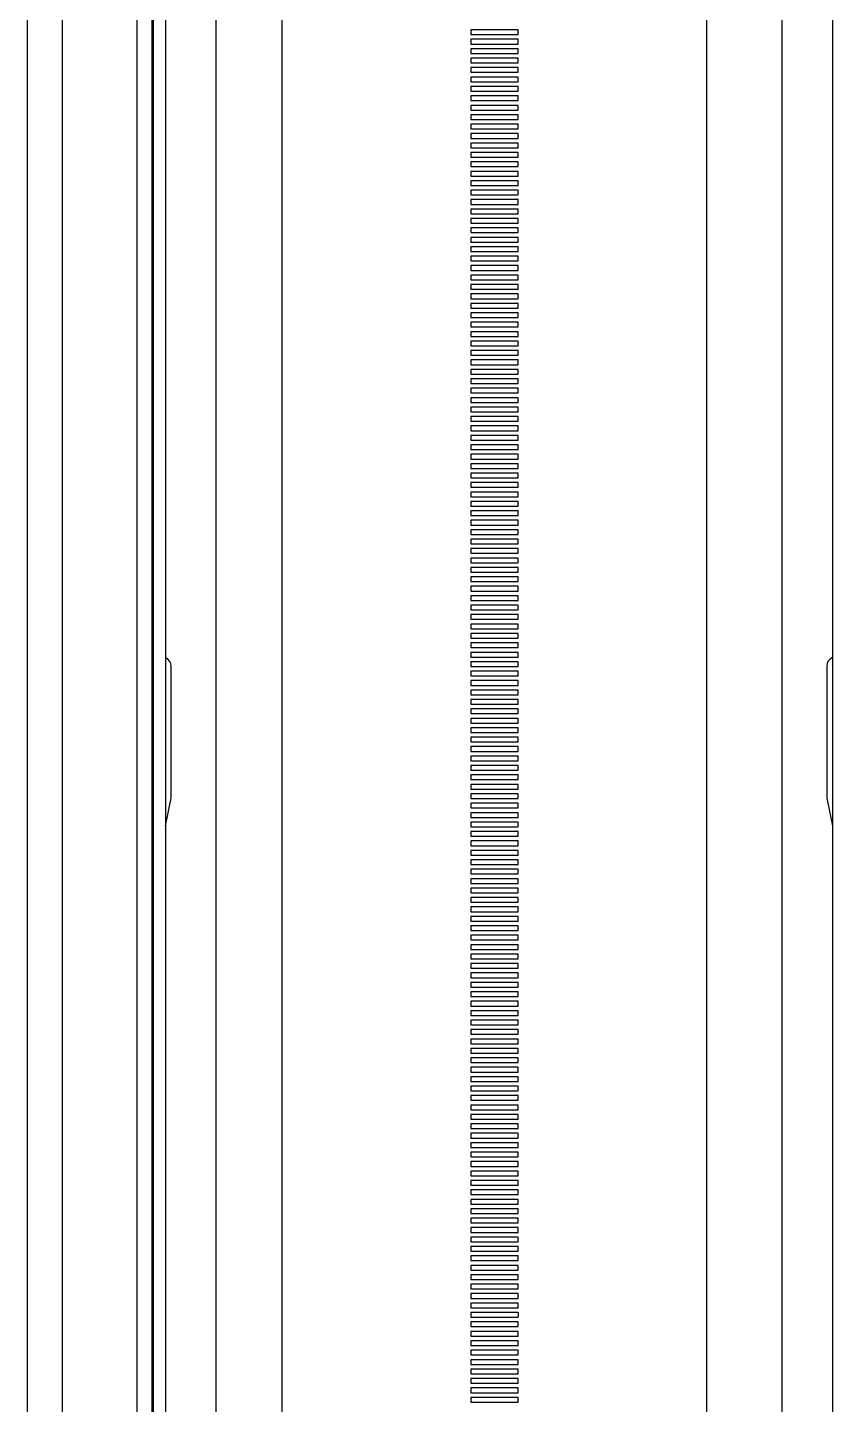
# Paper-space layout 'D' of a CAD drawing. Header units: inches. Extents: x 0 to 136, y 0 to 88.
# Drawn here: x 27.3 to 31.78, y 60.6 to 68.27 of the extents above; entities that cross this region are included whole.
import ezdxf

# ---------------------------------------------------------------- set-up
doc = ezdxf.new("R2010")
doc.units = ezdxf.units.IN
doc.header["$LTSCALE"] = 4
doc.header["$MEASUREMENT"] = 0

psp = doc.layouts.new('D')

# ---------------------------------------------------------------- linework, layer by layer
at = {"color": 7, "linetype": 'Continuous', "lineweight": 25}
for p, q in [((27.4957, 79.7233), (27.4957, 49.0252)), ((27.9124, 49.0252), (27.9124, 79.7233)), ((27.9957, 49.0252), (27.9957, 79.7233)), ((27.9957, 79.7233), (27.9957, 49.0252)), ((28.0024, 79.7233), (28.0024, 49.0252)), ((28.0024, 79.1984), (28.0024, 49.0147)), ((28.0701, 79.1984), (28.0701, 49.0147)), ((31.7819, 79.1984), (31.7819, 49.0147)), ((31.5021, 49.6971), (31.5021, 79.1459)), ((28.3525, 49.6971), (28.3525, 76.0511)), ((27.3026, 48.6199), (27.3026, 76.0048)), ((28.7199, 48.6199), (28.7199, 76.0247)), ((31.0821, 48.6199), (31.0821, 76.0048)), ((30.0323, 68.2524), (29.7698, 68.2524)), ((29.7698, 68.2524), (29.7698, 68.2262)), ((30.0323, 68.2524), (29.7698, 68.2524)), ((29.7698, 68.2262), (30.0323, 68.2262)), ((30.0323, 68.2262), (30.0323, 68.2524)), ((30.0323, 68.1999), (29.7698, 68.1999)), ((29.7698, 68.1999), (29.7698, 68.1737)), ((30.0323, 68.1999), (29.7698, 68.1999)), ((29.7698, 68.1737), (30.0323, 68.1737)), ((30.0323, 68.1474), (29.7698, 68.1474)), ((29.7698, 68.1474), (29.7698, 68.1212)), ((30.0323, 68.1474), (29.7698, 68.1474)), ((30.0323, 68.1737), (30.0323, 68.1999)), ((30.0323, 68.1212), (30.0323, 68.1474)), ((29.7698, 68.1212), (30.0323, 68.1212)), ((30.0323, 68.0949), (29.7698, 68.0949)), ((29.7698, 68.0949), (29.7698, 68.0687)), ((30.0323, 68.0949), (29.7698, 68.0949)), ((29.7698, 68.0687), (30.0323, 68.0687)), ((30.0323, 68.0687), (30.0323, 68.0949)), ((30.0323, 68.0424), (29.7698, 68.0424)), ((29.7698, 68.0424), (29.7698, 68.0162)), ((30.0323, 68.0424), (29.7698, 68.0424)), ((29.7698, 68.0162), (30.0323, 68.0162)), ((30.0323, 67.9899), (29.7698, 67.9899)), ((29.7698, 67.9899), (29.7698, 67.9637)), ((30.0323, 67.9899), (29.7698, 67.9899)), ((30.0323, 68.0162), (30.0323, 68.0424)), ((30.0323, 67.9637), (30.0323, 67.9899)), ((29.7698, 67.9637), (30.0323, 67.9637)), ((30.0323, 67.9374), (29.7698, 67.9374)), ((29.7698, 67.9374), (29.7698, 67.9112)), ((30.0323, 67.9374), (29.7698, 67.9374)), ((29.7698, 67.9112), (30.0323, 67.9112)), ((30.0323, 67.9112), (30.0323, 67.9374)), ((30.0323, 67.8849), (29.7698, 67.8849)), ((29.7698, 67.8849), (29.7698, 67.8587)), ((30.0323, 67.8849), (29.7698, 67.8849)), ((29.7698, 67.8587), (30.0323, 67.8587)), ((30.0323, 67.8325), (29.7698, 67.8325)), ((29.7698, 67.8325), (29.7698, 67.8062)), ((30.0323, 67.8325), (29.7698, 67.8325)), ((30.0323, 67.8587), (30.0323, 67.8849)), ((30.0323, 67.8062), (30.0323, 67.8325)), ((29.7698, 67.8062), (30.0323, 67.8062)), ((30.0323, 67.78), (29.7698, 67.78)), ((29.7698, 67.78), (29.7698, 67.7537)), ((30.0323, 67.78), (29.7698, 67.78)), ((29.7698, 67.7537), (30.0323, 67.7537)), ((30.0323, 67.7537), (30.0323, 67.78)), ((30.0323, 67.7275), (29.7698, 67.7275)), ((29.7698, 67.7275), (29.7698, 67.7012)), ((30.0323, 67.7275), (29.7698, 67.7275)), ((29.7698, 67.7012), (30.0323, 67.7012)), ((30.0323, 67.675), (29.7698, 67.675)), ((29.7698, 67.675), (29.7698, 67.6487)), ((30.0323, 67.675), (29.7698, 67.675)), ((30.0323, 67.7012), (30.0323, 67.7275)), ((30.0323, 67.6487), (30.0323, 67.675)), ((29.7698, 67.6487), (30.0323, 67.6487)), ((30.0323, 67.6225), (29.7698, 67.6225)), ((29.7698, 67.6225), (29.7698, 67.5962)), ((30.0323, 67.6225), (29.7698, 67.6225)), ((30.0323, 67.5962), (30.0323, 67.6225)), ((29.7698, 67.5962), (30.0323, 67.5962)), ((30.0323, 67.57), (29.7698, 67.57)), ((29.7698, 67.57), (29.7698, 67.5437)), ((30.0323, 67.57), (29.7698, 67.57)), ((29.7698, 67.5437), (30.0323, 67.5437)), ((30.0323, 67.5437), (30.0323, 67.57)), ((30.0323, 67.5175), (29.7698, 67.5175)), ((29.7698, 67.5175), (29.7698, 67.4912)), ((30.0323, 67.5175), (29.7698, 67.5175)), ((29.7698, 67.4912), (30.0323, 67.4912)), ((30.0323, 67.465), (29.7698, 67.465)), ((29.7698, 67.465), (29.7698, 67.4388)), ((30.0323, 67.465), (29.7698, 67.465)), ((30.0323, 67.4912), (30.0323, 67.5175)), ((30.0323, 67.4388), (30.0323, 67.465)), ((29.7698, 67.4388), (30.0323, 67.4388)), ((30.0323, 67.4125), (29.7698, 67.4125)), ((29.7698, 67.4125), (29.7698, 67.3863)), ((30.0323, 67.4125), (29.7698, 67.4125)), ((29.7698, 67.3863), (30.0323, 67.3863)), ((30.0323, 67.3863), (30.0323, 67.4125)), ((30.0323, 67.36), (29.7698, 67.36)), ((29.7698, 67.36), (29.7698, 67.3338)), ((30.0323, 67.36), (29.7698, 67.36)), ((29.7698, 67.3338), (30.0323, 67.3338)), ((30.0323, 67.3075), (29.7698, 67.3075)), ((29.7698, 67.3075), (29.7698, 67.2813)), ((30.0323, 67.3075), (29.7698, 67.3075)), ((30.0323, 67.3338), (30.0323, 67.36)), ((30.0323, 67.2813), (30.0323, 67.3075)), ((29.7698, 67.2813), (30.0323, 67.2813)), ((30.0323, 67.255), (29.7698, 67.255)), ((29.7698, 67.255), (29.7698, 67.2288)), ((30.0323, 67.255), (29.7698, 67.255)), ((29.7698, 67.2288), (30.0323, 67.2288)), ((30.0323, 67.2288), (30.0323, 67.255)), ((30.0323, 67.2025), (29.7698, 67.2025)), ((29.7698, 67.2025), (29.7698, 67.1763)), ((30.0323, 67.2025), (29.7698, 67.2025)), ((29.7698, 67.1763), (30.0323, 67.1763)), ((30.0323, 67.15), (29.7698, 67.15)), ((29.7698, 67.15), (29.7698, 67.1238)), ((30.0323, 67.15), (29.7698, 67.15)), ((30.0323, 67.1763), (30.0323, 67.2025)), ((30.0323, 67.1238), (30.0323, 67.15)), ((29.7698, 67.1238), (30.0323, 67.1238)), ((30.0323, 67.0975), (29.7698, 67.0975)), ((29.7698, 67.0975), (29.7698, 67.0713)), ((30.0323, 67.0975), (29.7698, 67.0975)), ((29.7698, 67.0713), (30.0323, 67.0713)), ((30.0323, 67.0713), (30.0323, 67.0975)), ((30.0323, 67.0451), (29.7698, 67.0451)), ((29.7698, 67.0451), (29.7698, 67.0188)), ((30.0323, 67.0451), (29.7698, 67.0451)), ((29.7698, 67.0188), (30.0323, 67.0188)), ((30.0323, 66.9926), (29.7698, 66.9926)), ((29.7698, 66.9926), (29.7698, 66.9663)), ((30.0323, 66.9926), (29.7698, 66.9926)), ((30.0323, 67.0188), (30.0323, 67.0451)), ((30.0323, 66.9663), (30.0323, 66.9926)), ((29.7698, 66.9663), (30.0323, 66.9663)), ((30.0323, 66.9401), (29.7698, 66.9401)), ((29.7698, 66.9401), (29.7698, 66.9138)), ((30.0323, 66.9401), (29.7698, 66.9401)), ((29.7698, 66.9138), (30.0323, 66.9138)), ((30.0323, 66.9138), (30.0323, 66.9401)), ((30.0323, 66.8876), (29.7698, 66.8876)), ((29.7698, 66.8876), (29.7698, 66.8613)), ((30.0323, 66.8876), (29.7698, 66.8876)), ((29.7698, 66.8613), (30.0323, 66.8613)), ((30.0323, 66.8351), (29.7698, 66.8351)), ((29.7698, 66.8351), (29.7698, 66.8088)), ((30.0323, 66.8351), (29.7698, 66.8351)), ((30.0323, 66.8613), (30.0323, 66.8876)), ((30.0323, 66.8088), (30.0323, 66.8351)), ((29.7698, 66.8088), (30.0323, 66.8088)), ((30.0323, 66.7826), (29.7698, 66.7826)), ((29.7698, 66.7826), (29.7698, 66.7563)), ((30.0323, 66.7826), (29.7698, 66.7826)), ((29.7698, 66.7563), (30.0323, 66.7563)), ((30.0323, 66.7563), (30.0323, 66.7826)), ((30.0323, 66.7301), (29.7698, 66.7301)), ((29.7698, 66.7301), (29.7698, 66.7038)), ((30.0323, 66.7301), (29.7698, 66.7301)), ((29.7698, 66.7038), (30.0323, 66.7038)), ((30.0323, 66.6776), (29.7698, 66.6776)), ((29.7698, 66.6776), (29.7698, 66.6513)), ((30.0323, 66.6776), (29.7698, 66.6776)), ((30.0323, 66.7038), (30.0323, 66.7301)), ((30.0323, 66.6513), (30.0323, 66.6776)), ((29.7698, 66.6513), (30.0323, 66.6513)), ((30.0323, 66.6251), (29.7698, 66.6251)), ((29.7698, 66.6251), (29.7698, 66.5989)), ((30.0323, 66.6251), (29.7698, 66.6251)), ((30.0323, 66.5989), (30.0323, 66.6251)), ((29.7698, 66.5989), (30.0323, 66.5989)), ((30.0323, 66.5726), (29.7698, 66.5726)), ((29.7698, 66.5726), (29.7698, 66.5464)), ((30.0323, 66.5726), (29.7698, 66.5726)), ((29.7698, 66.5464), (30.0323, 66.5464)), ((30.0323, 66.5464), (30.0323, 66.5726)), ((30.0323, 66.5201), (29.7698, 66.5201)), ((29.7698, 66.5201), (29.7698, 66.4939)), ((30.0323, 66.5201), (29.7698, 66.5201)), ((29.7698, 66.4939), (30.0323, 66.4939)), ((30.0323, 66.4676), (29.7698, 66.4676)), ((29.7698, 66.4676), (29.7698, 66.4414)), ((30.0323, 66.4676), (29.7698, 66.4676)), ((30.0323, 66.4939), (30.0323, 66.5201)), ((30.0323, 66.4414), (30.0323, 66.4676)), ((29.7698, 66.4414), (30.0323, 66.4414)), ((30.0323, 66.4151), (29.7698, 66.4151)), ((29.7698, 66.4151), (29.7698, 66.3889)), ((30.0323, 66.4151), (29.7698, 66.4151)), ((29.7698, 66.3889), (30.0323, 66.3889)), ((30.0323, 66.3889), (30.0323, 66.4151)), ((30.0323, 66.3626), (29.7698, 66.3626)), ((29.7698, 66.3626), (29.7698, 66.3364)), ((30.0323, 66.3626), (29.7698, 66.3626)), ((29.7698, 66.3364), (30.0323, 66.3364)), ((30.0323, 66.3101), (29.7698, 66.3101)), ((29.7698, 66.3101), (29.7698, 66.2839)), ((30.0323, 66.3101), (29.7698, 66.3101)), ((30.0323, 66.3364), (30.0323, 66.3626)), ((30.0323, 66.2839), (30.0323, 66.3101)), ((29.7698, 66.2839), (30.0323, 66.2839)), ((30.0323, 66.2576), (29.7698, 66.2576)), ((29.7698, 66.2576), (29.7698, 66.2314)), ((30.0323, 66.2576), (29.7698, 66.2576)), ((29.7698, 66.2314), (30.0323, 66.2314)), ((30.0323, 66.2314), (30.0323, 66.2576)), ((30.0323, 66.2052), (29.7698, 66.2052)), ((29.7698, 66.2052), (29.7698, 66.1789)), ((30.0323, 66.2052), (29.7698, 66.2052)), ((29.7698, 66.1789), (30.0323, 66.1789)), ((30.0323, 66.1527), (29.7698, 66.1527)), ((29.7698, 66.1527), (29.7698, 66.1264)), ((30.0323, 66.1527), (29.7698, 66.1527)), ((30.0323, 66.1789), (30.0323, 66.2052)), ((30.0323, 66.1264), (30.0323, 66.1527)), ((29.7698, 66.1264), (30.0323, 66.1264)), ((30.0323, 66.1002), (29.7698, 66.1002)), ((29.7698, 66.1002), (29.7698, 66.0739)), ((30.0323, 66.1002), (29.7698, 66.1002)), ((29.7698, 66.0739), (30.0323, 66.0739)), ((30.0323, 66.0739), (30.0323, 66.1002)), ((30.0323, 66.0477), (29.7698, 66.0477)), ((29.7698, 66.0477), (29.7698, 66.0214)), ((30.0323, 66.0477), (29.7698, 66.0477)), ((29.7698, 66.0214), (30.0323, 66.0214)), ((30.0323, 65.9952), (29.7698, 65.9952)), ((29.7698, 65.9952), (29.7698, 65.9689)), ((30.0323, 65.9952), (29.7698, 65.9952)), ((30.0323, 66.0214), (30.0323, 66.0477)), ((30.0323, 65.9689), (30.0323, 65.9952)), ((29.7698, 65.9689), (30.0323, 65.9689)), ((30.0323, 65.9427), (29.7698, 65.9427)), ((29.7698, 65.9427), (29.7698, 65.9164)), ((30.0323, 65.9427), (29.7698, 65.9427)), ((29.7698, 65.9164), (30.0323, 65.9164)), ((30.0323, 65.9164), (30.0323, 65.9427)), ((30.0323, 65.8902), (29.7698, 65.8902)), ((29.7698, 65.8902), (29.7698, 65.8639)), ((30.0323, 65.8902), (29.7698, 65.8902)), ((29.7698, 65.8639), (30.0323, 65.8639)), ((30.0323, 65.8377), (29.7698, 65.8377)), ((29.7698, 65.8377), (29.7698, 65.8115)), ((30.0323, 65.8377), (29.7698, 65.8377)), ((30.0323, 65.8639), (30.0323, 65.8902)), ((30.0323, 65.8115), (30.0323, 65.8377)), ((29.7698, 65.8115), (30.0323, 65.8115)), ((30.0323, 65.7852), (29.7698, 65.7852)), ((29.7698, 65.7852), (29.7698, 65.759)), ((30.0323, 65.7852), (29.7698, 65.7852)), ((29.7698, 65.759), (30.0323, 65.759)), ((30.0323, 65.759), (30.0323, 65.7852)), ((30.0323, 65.7327), (29.7698, 65.7327)), ((29.7698, 65.7327), (29.7698, 65.7065)), ((30.0323, 65.7327), (29.7698, 65.7327)), ((29.7698, 65.7065), (30.0323, 65.7065)), ((30.0323, 65.7065), (30.0323, 65.7327)), ((30.0323, 65.6802), (29.7698, 65.6802)), ((29.7698, 65.6802), (29.7698, 65.654)), ((30.0323, 65.6802), (29.7698, 65.6802)), ((29.7698, 65.654), (30.0323, 65.654)), ((30.0323, 65.6277), (29.7698, 65.6277)), ((29.7698, 65.6277), (29.7698, 65.6015)), ((30.0323, 65.6277), (29.7698, 65.6277)), ((30.0323, 65.654), (30.0323, 65.6802)), ((30.0323, 65.6015), (30.0323, 65.6277)), ((29.7698, 65.6015), (30.0323, 65.6015)), ((30.0323, 65.5752), (29.7698, 65.5752)), ((29.7698, 65.5752), (29.7698, 65.549)), ((30.0323, 65.5752), (29.7698, 65.5752)), ((29.7698, 65.549), (30.0323, 65.549)), ((30.0323, 65.549), (30.0323, 65.5752)), ((30.0323, 65.5227), (29.7698, 65.5227)), ((29.7698, 65.5227), (29.7698, 65.4965)), ((30.0323, 65.5227), (29.7698, 65.5227)), ((29.7698, 65.4965), (30.0323, 65.4965)), ((30.0323, 65.4702), (29.7698, 65.4702)), ((29.7698, 65.4702), (29.7698, 65.444)), ((30.0323, 65.4702), (29.7698, 65.4702)), ((30.0323, 65.4965), (30.0323, 65.5227)), ((30.0323, 65.444), (30.0323, 65.4702)), ((29.7698, 65.444), (30.0323, 65.444)), ((30.0323, 65.4178), (29.7698, 65.4178)), ((29.7698, 65.4178), (29.7698, 65.3915)), ((30.0323, 65.4178), (29.7698, 65.4178)), ((29.7698, 65.3915), (30.0323, 65.3915)), ((30.0323, 65.3915), (30.0323, 65.4178)), ((30.0323, 65.3653), (29.7698, 65.3653)), ((29.7698, 65.3653), (29.7698, 65.339)), ((30.0323, 65.3653), (29.7698, 65.3653)), ((29.7698, 65.339), (30.0323, 65.339)), ((30.0323, 65.3128), (29.7698, 65.3128)), ((29.7698, 65.3128), (29.7698, 65.2865)), ((30.0323, 65.3128), (29.7698, 65.3128)), ((30.0323, 65.339), (30.0323, 65.3653)), ((30.0323, 65.2865), (30.0323, 65.3128)), ((29.7698, 65.2865), (30.0323, 65.2865)), ((30.0323, 65.2603), (29.7698, 65.2603)), ((29.7698, 65.2603), (29.7698, 65.234)), ((30.0323, 65.2603), (29.7698, 65.2603)), ((29.7698, 65.234), (30.0323, 65.234)), ((30.0323, 65.234), (30.0323, 65.2603)), ((30.0323, 65.2078), (29.7698, 65.2078)), ((29.7698, 65.2078), (29.7698, 65.1815)), ((30.0323, 65.2078), (29.7698, 65.2078)), ((29.7698, 65.1815), (30.0323, 65.1815)), ((30.0323, 65.1553), (29.7698, 65.1553)), ((29.7698, 65.1553), (29.7698, 65.129)), ((30.0323, 65.1553), (29.7698, 65.1553)), ((30.0323, 65.1815), (30.0323, 65.2078)), ((30.0323, 65.129), (30.0323, 65.1553)), ((29.7698, 65.129), (30.0323, 65.129)), ((30.0323, 65.1028), (29.7698, 65.1028)), ((29.7698, 65.1028), (29.7698, 65.0765)), ((30.0323, 65.1028), (29.7698, 65.1028)), ((29.7698, 65.0765), (30.0323, 65.0765)), ((30.0323, 65.0765), (30.0323, 65.1028)), ((30.0323, 65.0503), (29.7698, 65.0503)), ((29.7698, 65.0503), (29.7698, 65.0241)), ((30.0323, 65.0503), (29.7698, 65.0503)), ((29.7698, 65.0241), (30.0323, 65.0241)), ((30.0323, 64.9978), (29.7698, 64.9978)), ((29.7698, 64.9978), (29.7698, 64.9716)), ((30.0323, 64.9978), (29.7698, 64.9978)), ((30.0323, 65.0241), (30.0323, 65.0503)), ((30.0323, 64.9716), (30.0323, 64.9978)), ((29.7698, 64.9716), (30.0323, 64.9716)), ((30.0323, 64.9453), (29.7698, 64.9453)), ((29.7698, 64.9453), (29.7698, 64.9191)), ((30.0323, 64.9453), (29.7698, 64.9453)), ((29.7698, 64.9191), (30.0323, 64.9191)), ((30.0323, 64.9191), (30.0323, 64.9453)), ((30.0323, 64.8928), (29.7698, 64.8928)), ((29.7698, 64.8928), (29.7698, 64.8666)), ((30.0323, 64.8928), (29.7698, 64.8928)), ((29.7698, 64.8666), (30.0323, 64.8666)), ((30.0323, 64.8403), (29.7698, 64.8403)), ((29.7698, 64.8403), (29.7698, 64.8141)), ((30.0323, 64.8403), (29.7698, 64.8403)), ((30.0323, 64.8666), (30.0323, 64.8928)), ((30.0323, 64.8141), (30.0323, 64.8403)), ((29.7698, 64.8141), (30.0323, 64.8141)), ((30.0323, 64.7878), (29.7698, 64.7878)), ((29.7698, 64.7878), (29.7698, 64.7616)), ((30.0323, 64.7878), (29.7698, 64.7878)), ((29.7698, 64.7616), (30.0323, 64.7616)), ((30.0323, 64.7616), (30.0323, 64.7878)), ((28.1019, 63.9753), (28.1019, 64.7102)), ((30.0323, 64.7353), (29.7698, 64.7353)), ((29.7698, 64.7353), (29.7698, 64.7091)), ((30.0323, 64.7353), (29.7698, 64.7353)), ((29.7698, 64.7091), (30.0323, 64.7091)), ((30.0323, 64.7091), (30.0323, 64.7353)), ((31.7502, 64.7102), (31.7502, 63.9753)), ((30.0323, 64.6828), (29.7698, 64.6828)), ((29.7698, 64.6828), (29.7698, 64.6566)), ((30.0323, 64.6828), (29.7698, 64.6828)), ((29.7698, 64.6566), (30.0323, 64.6566)), ((30.0323, 64.6304), (29.7698, 64.6304)), ((29.7698, 64.6304), (29.7698, 64.6041)), ((30.0323, 64.6304), (29.7698, 64.6304)), ((30.0323, 64.6566), (30.0323, 64.6828)), ((30.0323, 64.6041), (30.0323, 64.6304)), ((29.7698, 64.6041), (30.0323, 64.6041)), ((30.0323, 64.5779), (29.7698, 64.5779)), ((29.7698, 64.5779), (29.7698, 64.5516)), ((30.0323, 64.5779), (29.7698, 64.5779)), ((29.7698, 64.5516), (30.0323, 64.5516)), ((30.0323, 64.5516), (30.0323, 64.5779)), ((30.0323, 64.5254), (29.7698, 64.5254)), ((29.7698, 64.5254), (29.7698, 64.4991)), ((30.0323, 64.5254), (29.7698, 64.5254)), ((29.7698, 64.4991), (30.0323, 64.4991)), ((30.0323, 64.4729), (29.7698, 64.4729)), ((29.7698, 64.4729), (29.7698, 64.4466)), ((30.0323, 64.4729), (29.7698, 64.4729)), ((30.0323, 64.4991), (30.0323, 64.5254)), ((30.0323, 64.4466), (30.0323, 64.4729)), ((29.7698, 64.4466), (30.0323, 64.4466)), ((30.0323, 64.4204), (29.7698, 64.4204)), ((29.7698, 64.4204), (29.7698, 64.3941)), ((30.0323, 64.4204), (29.7698, 64.4204)), ((29.7698, 64.3941), (30.0323, 64.3941)), ((30.0323, 64.3941), (30.0323, 64.4204)), ((30.0323, 64.3679), (29.7698, 64.3679)), ((29.7698, 64.3679), (29.7698, 64.3416)), ((30.0323, 64.3679), (29.7698, 64.3679)), ((29.7698, 64.3416), (30.0323, 64.3416)), ((30.0323, 64.3154), (29.7698, 64.3154)), ((29.7698, 64.3154), (29.7698, 64.2891)), ((30.0323, 64.3154), (29.7698, 64.3154)), ((30.0323, 64.3416), (30.0323, 64.3679)), ((30.0323, 64.2891), (30.0323, 64.3154)), ((29.7698, 64.2891), (30.0323, 64.2891)), ((30.0323, 64.2629), (29.7698, 64.2629)), ((29.7698, 64.2629), (29.7698, 64.2367)), ((30.0323, 64.2629), (29.7698, 64.2629)), ((29.7698, 64.2367), (30.0323, 64.2367)), ((30.0323, 64.2367), (30.0323, 64.2629)), ((30.0323, 64.2104), (29.7698, 64.2104)), ((29.7698, 64.2104), (29.7698, 64.1842)), ((30.0323, 64.2104), (29.7698, 64.2104)), ((29.7698, 64.1842), (30.0323, 64.1842)), ((30.0323, 64.1579), (29.7698, 64.1579)), ((29.7698, 64.1579), (29.7698, 64.1317)), ((30.0323, 64.1579), (29.7698, 64.1579)), ((30.0323, 64.1842), (30.0323, 64.2104)), ((30.0323, 64.1317), (30.0323, 64.1579)), ((29.7698, 64.1317), (30.0323, 64.1317)), ((30.0323, 64.1054), (29.7698, 64.1054)), ((29.7698, 64.1054), (29.7698, 64.0792)), ((30.0323, 64.1054), (29.7698, 64.1054)), ((29.7698, 64.0792), (30.0323, 64.0792)), ((30.0323, 64.0792), (30.0323, 64.1054)), ((30.0323, 64.0529), (29.7698, 64.0529)), ((29.7698, 64.0529), (29.7698, 64.0267)), ((30.0323, 64.0529), (29.7698, 64.0529)), ((29.7698, 64.0267), (30.0323, 64.0267)), ((30.0323, 64.0004), (29.7698, 64.0004)), ((29.7698, 64.0004), (29.7698, 63.9742)), ((30.0323, 64.0004), (29.7698, 64.0004)), ((30.0323, 64.0267), (30.0323, 64.0529)), ((30.0323, 63.9742), (30.0323, 64.0004)), ((28.0701, 63.823), (28.1019, 63.9753)), ((29.7698, 63.9742), (30.0323, 63.9742)), ((30.0323, 63.9479), (29.7698, 63.9479)), ((29.7698, 63.9479), (29.7698, 63.9217)), ((30.0323, 63.9479), (29.7698, 63.9479)), ((29.7698, 63.9217), (30.0323, 63.9217)), ((30.0323, 63.9217), (30.0323, 63.9479)), ((31.7502, 63.9753), (31.7819, 63.823)), ((30.0323, 63.8954), (29.7698, 63.8954)), ((29.7698, 63.8954), (29.7698, 63.8692)), ((30.0323, 63.8954), (29.7698, 63.8954)), ((29.7698, 63.8692), (30.0323, 63.8692)), ((30.0323, 63.843), (29.7698, 63.843)), ((29.7698, 63.843), (29.7698, 63.8167)), ((30.0323, 63.843), (29.7698, 63.843)), ((30.0323, 63.8692), (30.0323, 63.8954)), ((30.0323, 63.8167), (30.0323, 63.843)), ((29.7698, 63.8167), (30.0323, 63.8167)), ((30.0323, 63.7905), (29.7698, 63.7905)), ((29.7698, 63.7905), (29.7698, 63.7642)), ((30.0323, 63.7905), (29.7698, 63.7905)), ((30.0323, 63.7642), (30.0323, 63.7905)), ((29.7698, 63.7642), (30.0323, 63.7642)), ((30.0323, 63.738), (29.7698, 63.738)), ((29.7698, 63.738), (29.7698, 63.7117)), ((30.0323, 63.738), (29.7698, 63.738)), ((29.7698, 63.7117), (30.0323, 63.7117)), ((30.0323, 63.7117), (30.0323, 63.738)), ((30.0323, 63.6855), (29.7698, 63.6855)), ((29.7698, 63.6855), (29.7698, 63.6592)), ((30.0323, 63.6855), (29.7698, 63.6855)), ((29.7698, 63.6592), (30.0323, 63.6592)), ((30.0323, 63.633), (29.7698, 63.633)), ((29.7698, 63.633), (29.7698, 63.6067)), ((30.0323, 63.633), (29.7698, 63.633)), ((30.0323, 63.6592), (30.0323, 63.6855)), ((30.0323, 63.6067), (30.0323, 63.633)), ((29.7698, 63.6067), (30.0323, 63.6067)), ((30.0323, 63.5805), (29.7698, 63.5805)), ((29.7698, 63.5805), (29.7698, 63.5542)), ((30.0323, 63.5805), (29.7698, 63.5805)), ((29.7698, 63.5542), (30.0323, 63.5542)), ((30.0323, 63.5542), (30.0323, 63.5805)), ((30.0323, 63.528), (29.7698, 63.528)), ((29.7698, 63.528), (29.7698, 63.5017)), ((30.0323, 63.528), (29.7698, 63.528)), ((29.7698, 63.5017), (30.0323, 63.5017)), ((30.0323, 63.4755), (29.7698, 63.4755)), ((29.7698, 63.4755), (29.7698, 63.4492)), ((30.0323, 63.4755), (29.7698, 63.4755)), ((30.0323, 63.5017), (30.0323, 63.528)), ((30.0323, 63.4492), (30.0323, 63.4755)), ((29.7698, 63.4492), (30.0323, 63.4492)), ((30.0323, 63.423), (29.7698, 63.423)), ((29.7698, 63.423), (29.7698, 63.3968)), ((30.0323, 63.423), (29.7698, 63.423)), ((29.7698, 63.3968), (30.0323, 63.3968)), ((30.0323, 63.3968), (30.0323, 63.423)), ((30.0323, 63.3705), (29.7698, 63.3705)), ((29.7698, 63.3705), (29.7698, 63.3443)), ((30.0323, 63.3705), (29.7698, 63.3705)), ((29.7698, 63.3443), (30.0323, 63.3443)), ((30.0323, 63.318), (29.7698, 63.318)), ((29.7698, 63.318), (29.7698, 63.2918)), ((30.0323, 63.318), (29.7698, 63.318)), ((30.0323, 63.3443), (30.0323, 63.3705)), ((30.0323, 63.2918), (30.0323, 63.318)), ((29.7698, 63.2918), (30.0323, 63.2918)), ((30.0323, 63.2655), (29.7698, 63.2655)), ((29.7698, 63.2655), (29.7698, 63.2393)), ((30.0323, 63.2655), (29.7698, 63.2655)), ((29.7698, 63.2393), (30.0323, 63.2393)), ((30.0323, 63.2393), (30.0323, 63.2655)), ((30.0323, 63.213), (29.7698, 63.213)), ((29.7698, 63.213), (29.7698, 63.1868)), ((30.0323, 63.213), (29.7698, 63.213)), ((29.7698, 63.1868), (30.0323, 63.1868)), ((30.0323, 63.1605), (29.7698, 63.1605)), ((29.7698, 63.1605), (29.7698, 63.1343)), ((30.0323, 63.1605), (29.7698, 63.1605)), ((30.0323, 63.1868), (30.0323, 63.213)), ((30.0323, 63.1343), (30.0323, 63.1605)), ((29.7698, 63.1343), (30.0323, 63.1343)), ((30.0323, 63.108), (29.7698, 63.108)), ((29.7698, 63.108), (29.7698, 63.0818)), ((30.0323, 63.108), (29.7698, 63.108)), ((29.7698, 63.0818), (30.0323, 63.0818)), ((30.0323, 63.0818), (30.0323, 63.108)), ((30.0323, 63.0555), (29.7698, 63.0555)), ((29.7698, 63.0555), (29.7698, 63.0293)), ((30.0323, 63.0555), (29.7698, 63.0555)), ((29.7698, 63.0293), (30.0323, 63.0293)), ((30.0323, 63.0031), (29.7698, 63.0031)), ((29.7698, 63.0031), (29.7698, 62.9768)), ((30.0323, 63.0031), (29.7698, 63.0031)), ((30.0323, 63.0293), (30.0323, 63.0555)), ((30.0323, 62.9768), (30.0323, 63.0031)), ((29.7698, 62.9768), (30.0323, 62.9768)), ((30.0323, 62.9506), (29.7698, 62.9506)), ((29.7698, 62.9506), (29.7698, 62.9243)), ((30.0323, 62.9506), (29.7698, 62.9506)), ((29.7698, 62.9243), (30.0323, 62.9243)), ((30.0323, 62.9243), (30.0323, 62.9506)), ((30.0323, 62.8981), (29.7698, 62.8981)), ((29.7698, 62.8981), (29.7698, 62.8718)), ((30.0323, 62.8981), (29.7698, 62.8981)), ((29.7698, 62.8718), (30.0323, 62.8718)), ((30.0323, 62.8456), (29.7698, 62.8456)), ((29.7698, 62.8456), (29.7698, 62.8193)), ((30.0323, 62.8456), (29.7698, 62.8456)), ((30.0323, 62.8718), (30.0323, 62.8981)), ((30.0323, 62.8193), (30.0323, 62.8456)), ((29.7698, 62.8193), (30.0323, 62.8193)), ((30.0323, 62.7931), (29.7698, 62.7931)), ((29.7698, 62.7931), (29.7698, 62.7668)), ((30.0323, 62.7931), (29.7698, 62.7931)), ((30.0323, 62.7668), (30.0323, 62.7931)), ((29.7698, 62.7668), (30.0323, 62.7668)), ((30.0323, 62.7406), (29.7698, 62.7406)), ((29.7698, 62.7406), (29.7698, 62.7143)), ((30.0323, 62.7406), (29.7698, 62.7406)), ((29.7698, 62.7143), (30.0323, 62.7143)), ((30.0323, 62.7143), (30.0323, 62.7406)), ((30.0323, 62.6881), (29.7698, 62.6881)), ((29.7698, 62.6881), (29.7698, 62.6618)), ((30.0323, 62.6881), (29.7698, 62.6881)), ((29.7698, 62.6618), (30.0323, 62.6618)), ((30.0323, 62.6356), (29.7698, 62.6356)), ((29.7698, 62.6356), (29.7698, 62.6094)), ((30.0323, 62.6356), (29.7698, 62.6356)), ((30.0323, 62.6618), (30.0323, 62.6881)), ((30.0323, 62.6094), (30.0323, 62.6356)), ((29.7698, 62.6094), (30.0323, 62.6094)), ((30.0323, 62.5831), (29.7698, 62.5831)), ((29.7698, 62.5831), (29.7698, 62.5569)), ((30.0323, 62.5831), (29.7698, 62.5831)), ((29.7698, 62.5569), (30.0323, 62.5569)), ((30.0323, 62.5569), (30.0323, 62.5831)), ((30.0323, 62.5306), (29.7698, 62.5306)), ((29.7698, 62.5306), (29.7698, 62.5044)), ((30.0323, 62.5306), (29.7698, 62.5306)), ((29.7698, 62.5044), (30.0323, 62.5044)), ((30.0323, 62.4781), (29.7698, 62.4781)), ((29.7698, 62.4781), (29.7698, 62.4519)), ((30.0323, 62.4781), (29.7698, 62.4781)), ((30.0323, 62.5044), (30.0323, 62.5306)), ((30.0323, 62.4519), (30.0323, 62.4781)), ((29.7698, 62.4519), (30.0323, 62.4519)), ((30.0323, 62.4256), (29.7698, 62.4256)), ((29.7698, 62.4256), (29.7698, 62.3994)), ((30.0323, 62.4256), (29.7698, 62.4256)), ((29.7698, 62.3994), (30.0323, 62.3994)), ((30.0323, 62.3994), (30.0323, 62.4256)), ((30.0323, 62.3731), (29.7698, 62.3731)), ((29.7698, 62.3731), (29.7698, 62.3469)), ((30.0323, 62.3731), (29.7698, 62.3731)), ((29.7698, 62.3469), (30.0323, 62.3469)), ((30.0323, 62.3206), (29.7698, 62.3206)), ((29.7698, 62.3206), (29.7698, 62.2944)), ((30.0323, 62.3206), (29.7698, 62.3206)), ((30.0323, 62.3469), (30.0323, 62.3731)), ((30.0323, 62.2944), (30.0323, 62.3206)), ((29.7698, 62.2944), (30.0323, 62.2944)), ((30.0323, 62.2681), (29.7698, 62.2681)), ((29.7698, 62.2681), (29.7698, 62.2419)), ((30.0323, 62.2681), (29.7698, 62.2681)), ((29.7698, 62.2419), (30.0323, 62.2419)), ((30.0323, 62.2419), (30.0323, 62.2681)), ((30.0323, 62.2157), (29.7698, 62.2157)), ((29.7698, 62.2157), (29.7698, 62.1894)), ((30.0323, 62.2157), (29.7698, 62.2157)), ((29.7698, 62.1894), (30.0323, 62.1894)), ((30.0323, 62.1632), (29.7698, 62.1632)), ((29.7698, 62.1632), (29.7698, 62.1369)), ((30.0323, 62.1632), (29.7698, 62.1632)), ((30.0323, 62.1894), (30.0323, 62.2157)), ((30.0323, 62.1369), (30.0323, 62.1632)), ((29.7698, 62.1369), (30.0323, 62.1369)), ((30.0323, 62.1107), (29.7698, 62.1107)), ((29.7698, 62.1107), (29.7698, 62.0844)), ((30.0323, 62.1107), (29.7698, 62.1107)), ((29.7698, 62.0844), (30.0323, 62.0844)), ((30.0323, 62.0844), (30.0323, 62.1107)), ((30.0323, 62.0582), (29.7698, 62.0582)), ((29.7698, 62.0582), (29.7698, 62.0319)), ((30.0323, 62.0582), (29.7698, 62.0582)), ((29.7698, 62.0319), (30.0323, 62.0319)), ((30.0323, 62.0057), (29.7698, 62.0057)), ((29.7698, 62.0057), (29.7698, 61.9794)), ((30.0323, 62.0057), (29.7698, 62.0057)), ((30.0323, 62.0319), (30.0323, 62.0582)), ((30.0323, 61.9794), (30.0323, 62.0057)), ((29.7698, 61.9794), (30.0323, 61.9794)), ((30.0323, 61.9532), (29.7698, 61.9532)), ((29.7698, 61.9532), (29.7698, 61.9269)), ((30.0323, 61.9532), (29.7698, 61.9532)), ((29.7698, 61.9269), (30.0323, 61.9269)), ((30.0323, 61.9269), (30.0323, 61.9532)), ((30.0323, 61.9007), (29.7698, 61.9007)), ((29.7698, 61.9007), (29.7698, 61.8744)), ((30.0323, 61.9007), (29.7698, 61.9007)), ((29.7698, 61.8744), (30.0323, 61.8744)), ((30.0323, 61.8744), (30.0323, 61.9007)), ((30.0323, 61.8482), (29.7698, 61.8482)), ((29.7698, 61.8482), (29.7698, 61.822)), ((30.0323, 61.8482), (29.7698, 61.8482)), ((29.7698, 61.822), (30.0323, 61.822)), ((30.0323, 61.7957), (29.7698, 61.7957)), ((29.7698, 61.7957), (29.7698, 61.7695)), ((30.0323, 61.7957), (29.7698, 61.7957)), ((30.0323, 61.822), (30.0323, 61.8482)), ((30.0323, 61.7695), (30.0323, 61.7957)), ((29.7698, 61.7695), (30.0323, 61.7695)), ((30.0323, 61.7432), (29.7698, 61.7432)), ((29.7698, 61.7432), (29.7698, 61.717)), ((30.0323, 61.7432), (29.7698, 61.7432)), ((29.7698, 61.717), (30.0323, 61.717)), ((30.0323, 61.717), (30.0323, 61.7432)), ((30.0323, 61.6907), (29.7698, 61.6907)), ((29.7698, 61.6907), (29.7698, 61.6645)), ((30.0323, 61.6907), (29.7698, 61.6907)), ((29.7698, 61.6645), (30.0323, 61.6645)), ((30.0323, 61.6382), (29.7698, 61.6382)), ((29.7698, 61.6382), (29.7698, 61.612)), ((30.0323, 61.6382), (29.7698, 61.6382)), ((30.0323, 61.6645), (30.0323, 61.6907)), ((30.0323, 61.612), (30.0323, 61.6382)), ((29.7698, 61.612), (30.0323, 61.612)), ((30.0323, 61.5857), (29.7698, 61.5857)), ((29.7698, 61.5857), (29.7698, 61.5595)), ((30.0323, 61.5857), (29.7698, 61.5857)), ((29.7698, 61.5595), (30.0323, 61.5595)), ((30.0323, 61.5595), (30.0323, 61.5857)), ((30.0323, 61.5332), (29.7698, 61.5332)), ((29.7698, 61.5332), (29.7698, 61.507)), ((30.0323, 61.5332), (29.7698, 61.5332)), ((29.7698, 61.507), (30.0323, 61.507)), ((30.0323, 61.4807), (29.7698, 61.4807)), ((29.7698, 61.4807), (29.7698, 61.4545)), ((30.0323, 61.4807), (29.7698, 61.4807)), ((30.0323, 61.507), (30.0323, 61.5332)), ((30.0323, 61.4545), (30.0323, 61.4807)), ((29.7698, 61.4545), (30.0323, 61.4545)), ((30.0323, 61.4283), (29.7698, 61.4283)), ((29.7698, 61.4283), (29.7698, 61.402)), ((30.0323, 61.4283), (29.7698, 61.4283)), ((29.7698, 61.402), (30.0323, 61.402)), ((30.0323, 61.402), (30.0323, 61.4283)), ((30.0323, 61.3758), (29.7698, 61.3758)), ((29.7698, 61.3758), (29.7698, 61.3495)), ((30.0323, 61.3758), (29.7698, 61.3758)), ((29.7698, 61.3495), (30.0323, 61.3495)), ((30.0323, 61.3233), (29.7698, 61.3233)), ((29.7698, 61.3233), (29.7698, 61.297)), ((30.0323, 61.3233), (29.7698, 61.3233)), ((30.0323, 61.3495), (30.0323, 61.3758)), ((30.0323, 61.297), (30.0323, 61.3233)), ((29.7698, 61.297), (30.0323, 61.297)), ((30.0323, 61.2708), (29.7698, 61.2708)), ((29.7698, 61.2708), (29.7698, 61.2445)), ((30.0323, 61.2708), (29.7698, 61.2708)), ((29.7698, 61.2445), (30.0323, 61.2445)), ((30.0323, 61.2445), (30.0323, 61.2708)), ((30.0323, 61.2183), (29.7698, 61.2183)), ((29.7698, 61.2183), (29.7698, 61.192)), ((30.0323, 61.2183), (29.7698, 61.2183)), ((29.7698, 61.192), (30.0323, 61.192)), ((30.0323, 61.1658), (29.7698, 61.1658)), ((29.7698, 61.1658), (29.7698, 61.1395)), ((30.0323, 61.1658), (29.7698, 61.1658)), ((30.0323, 61.192), (30.0323, 61.2183)), ((30.0323, 61.1395), (30.0323, 61.1658)), ((29.7698, 61.1395), (30.0323, 61.1395)), ((29.7698, 61.1133), (29.7698, 61.087)), ((30.0323, 61.1133), (29.7698, 61.1133)), ((30.0323, 61.1133), (29.7698, 61.1133)), ((29.7698, 61.087), (30.0323, 61.087)), ((30.0323, 61.1133), (30.0323, 61.087)), ((30.0323, 61.0608), (29.7698, 61.0608)), ((29.7698, 61.0608), (29.7698, 61.0346)), ((30.0323, 61.0608), (29.7698, 61.0608)), ((29.7698, 61.0346), (30.0323, 61.0346)), ((30.0323, 61.0083), (29.7698, 61.0083)), ((29.7698, 61.0083), (29.7698, 60.9821)), ((30.0323, 61.0083), (29.7698, 61.0083)), ((30.0323, 61.0346), (30.0323, 61.0608)), ((30.0323, 60.9821), (30.0323, 61.0083)), ((29.7698, 60.9821), (30.0323, 60.9821)), ((30.0323, 60.9558), (29.7698, 60.9558)), ((29.7698, 60.9558), (29.7698, 60.9296)), ((30.0323, 60.9558), (29.7698, 60.9558)), ((29.7698, 60.9296), (30.0323, 60.9296)), ((30.0323, 60.9296), (30.0323, 60.9558)), ((30.0323, 60.9033), (29.7698, 60.9033)), ((29.7698, 60.9033), (29.7698, 60.8771)), ((30.0323, 60.9033), (29.7698, 60.9033)), ((29.7698, 60.8771), (30.0323, 60.8771)), ((30.0323, 60.8771), (30.0323, 60.9033)), ((30.0323, 60.8508), (29.7698, 60.8508)), ((29.7698, 60.8508), (29.7698, 60.8246)), ((30.0323, 60.8508), (29.7698, 60.8508)), ((29.7698, 60.8246), (30.0323, 60.8246)), ((30.0323, 60.7983), (29.7698, 60.7983)), ((29.7698, 60.7983), (29.7698, 60.7721)), ((30.0323, 60.7983), (29.7698, 60.7983)), ((30.0323, 60.8246), (30.0323, 60.8508)), ((30.0323, 60.7721), (30.0323, 60.7983)), ((29.7698, 60.7721), (30.0323, 60.7721)), ((30.0323, 60.7458), (29.7698, 60.7458)), ((29.7698, 60.7458), (29.7698, 60.7196)), ((30.0323, 60.7458), (29.7698, 60.7458)), ((29.7698, 60.7196), (30.0323, 60.7196)), ((30.0323, 60.7196), (30.0323, 60.7458)), ((30.0323, 60.6933), (29.7698, 60.6933)), ((29.7698, 60.6933), (29.7698, 60.6671)), ((30.0323, 60.6933), (29.7698, 60.6933)), ((29.7698, 60.6671), (30.0323, 60.6671)), ((30.0323, 60.6409), (29.7698, 60.6409)), ((29.7698, 60.6409), (29.7698, 60.6146)), ((30.0323, 60.6409), (29.7698, 60.6409)), ((30.0323, 60.6671), (30.0323, 60.6933)), ((30.0323, 60.6146), (30.0323, 60.6409)), ((29.7698, 60.6146), (30.0323, 60.6146))]:
    psp.add_line(p, q, dxfattribs=at)
for centre, start, end in [((28.0494, 64.7102), 0, 66.70284), ((31.8026, 64.7102), 113.29716, 180)]:
    psp.add_arc(centre, 0.0525, start, end, dxfattribs=at)

doc.saveas('drawing.dxf')
